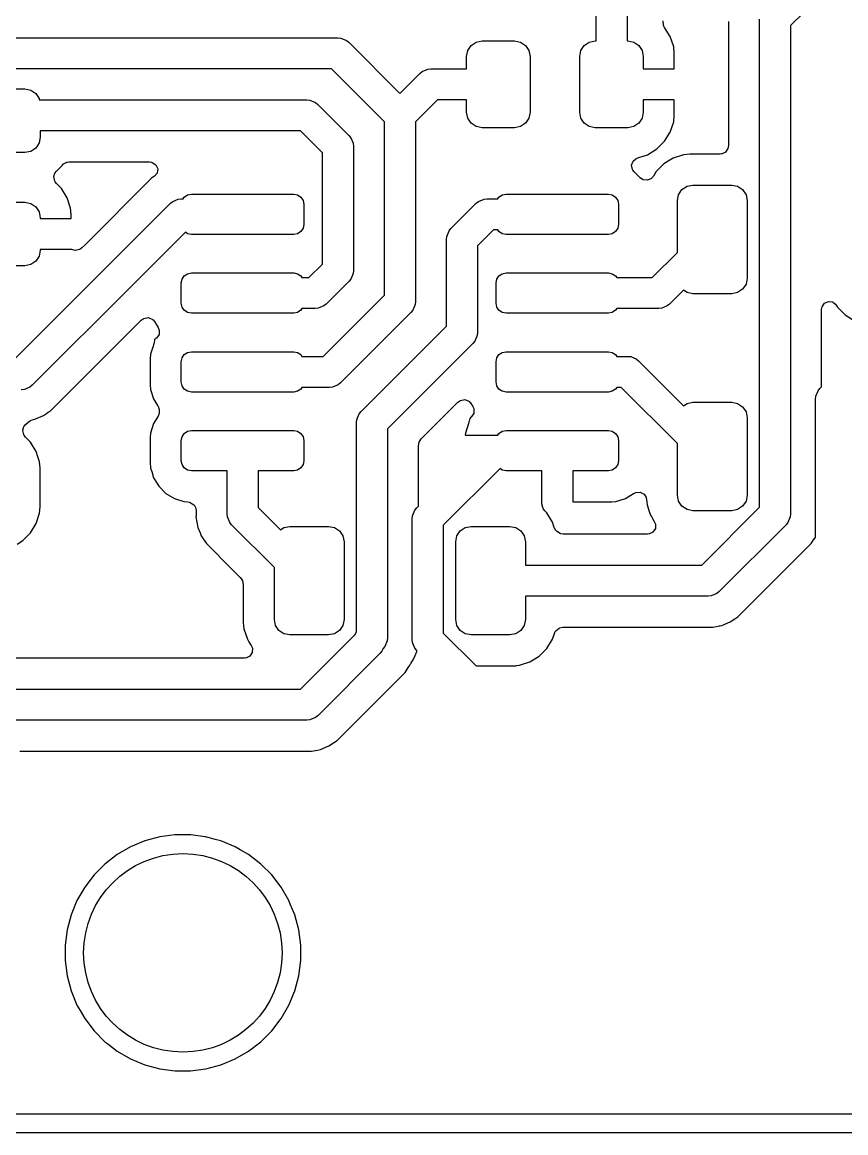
# Model space of a CAD drawing. Header units: millimetres. Extents: x 117.1 to 182.9, y -117.9 to -82.1.
# Drawn here: x 147.41 to 160.69, y -117.9 to -100 of the extents above; entities that cross this region are included whole.
import ezdxf

# ---------------------------------------------------------------- set-up
doc = ezdxf.new("R2010")
doc.units = ezdxf.units.MM
for name, color, linetype, lineweight, true_color in [('cut_in', 5, 'CONTINUOUS', 25, 0x0000ff), ('cut_out', 174, 'CONTINUOUS', 25, 0x000080), ('trace_in', 6, 'CONTINUOUS', 25, 0xff00ff), ('trace_out', 214, 'CONTINUOUS', 25, 0x800080)]:
    doc.layers.add(name, color=color, linetype=linetype, lineweight=lineweight, true_color=true_color)

msp = doc.modelspace()

# ---------------------------------------------------------------- linework, layer by layer
at = {"layer": 'cut_in'}
msp.add_circle((150, -115), 1.6, dxfattribs=at)
at = {"layer": 'cut_out', "linetype": 'CONTINUOUS'}
msp.add_line((164, -117.9), (136, -117.9), dxfattribs=at)
at = {"layer": 'trace_in', "linetype": 'CONTINUOUS'}
for p, q in [((149.628439, -113.132016), (149.387786, -113.196499)), ((149.871333, -113.100039), (149.628439, -113.132016)), ((149.873347, -113.099705), (149.871333, -113.100039)), ((149.875424, -113.0995), (149.873347, -113.099705)), ((149.875429, -113.0995), (149.875424, -113.0995)), ((149.875435, -113.0995), (149.875429, -113.0995)), ((150.124565, -113.0995), (149.875435, -113.0995)), ((150.12457, -113.0995), (150.124565, -113.0995)), ((150.124575, -113.0995), (150.12457, -113.0995)), ((150.126649, -113.099705), (150.124575, -113.0995)), ((150.128665, -113.100039), (150.126649, -113.099705)), ((150.359465, -113.130424), (150.128665, -113.100039)), ((150.359473, -113.130425), (150.359465, -113.130424)), ((150.371561, -113.132017), (150.359473, -113.130425)), ((150.371564, -113.132017), (150.371561, -113.132017)), ((150.371565, -113.132018), (150.371564, -113.132017)), ((150.383335, -113.135171), (150.371565, -113.132018)), ((149.157609, -113.291845), (148.941873, -113.416399)), ((149.15761, -113.291843), (149.157609, -113.291845)), ((149.157623, -113.291837), (149.15761, -113.291843)), ((149.15763, -113.291833), (149.157623, -113.291837)), ((149.157637, -113.29183), (149.15763, -113.291833)), ((149.15765, -113.291824), (149.157637, -113.29183)), ((149.387786, -113.196499), (149.15765, -113.291824)), ((150.383346, -113.135174), (150.383335, -113.135171)), ((150.406833, -113.141467), (150.383346, -113.135174)), ((150.406833, -113.141468), (150.406833, -113.141467)), ((150.521921, -113.172306), (150.406833, -113.141468)), ((150.612214, -113.1965), (150.521921, -113.172306)), ((150.842348, -113.291824), (150.612214, -113.1965)), ((150.842361, -113.29183), (150.842348, -113.291824)), ((150.842376, -113.291837), (150.842361, -113.29183)), ((150.921666, -113.337615), (150.842376, -113.291837)), ((148.941873, -113.416399), (148.744232, -113.568053)), ((151.058125, -113.416399), (150.921666, -113.337615)), ((151.255766, -113.568053), (151.058125, -113.416399)), ((148.744209, -113.568074), (148.568074, -113.744209)), ((148.744217, -113.568067), (148.744209, -113.568074)), ((148.744232, -113.568053), (148.744217, -113.568067)), ((151.255771, -113.568057), (151.255766, -113.568053)), ((151.255774, -113.56806), (151.255771, -113.568057)), ((151.255781, -113.568066), (151.255774, -113.56806)), ((151.431933, -113.744218), (151.255781, -113.568066)), ((148.568053, -113.744232), (148.416399, -113.941873)), ((148.568067, -113.744217), (148.568053, -113.744232)), ((148.568074, -113.744209), (148.568067, -113.744217)), ((151.431939, -113.744225), (151.431933, -113.744218)), ((151.431941, -113.744228), (151.431939, -113.744225)), ((151.431945, -113.744232), (151.431941, -113.744228)), ((151.583599, -113.941873), (151.431945, -113.744232)), ((148.416399, -113.941873), (148.291845, -114.157609)), ((151.708162, -114.157623), (151.583599, -113.941873)), ((148.291824, -114.15765), (148.196499, -114.387786)), ((148.29183, -114.157637), (148.291824, -114.15765)), ((148.291833, -114.15763), (148.29183, -114.157637)), ((148.291837, -114.157623), (148.291833, -114.15763)), ((148.291845, -114.157609), (148.291837, -114.157623)), ((151.708169, -114.157638), (151.708162, -114.157623)), ((151.731661, -114.214354), (151.708169, -114.157638)), ((151.803502, -114.387793), (151.731661, -114.214354)), ((148.196499, -114.387786), (148.132016, -114.628439)), ((151.867982, -114.628435), (151.803502, -114.387793)), ((148.132016, -114.628439), (148.099501, -114.875417)), ((151.9005, -114.875435), (151.867982, -114.628435)), ((148.099501, -114.875417), (148.0995, -114.875446)), ((148.0995, -114.875446), (148.0995, -115.124552)), ((151.9005, -115.124565), (151.9005, -114.875435)), ((148.0995, -115.124552), (148.099501, -115.124581)), ((148.099501, -115.124581), (148.132016, -115.371559)), ((151.867982, -115.371565), (151.9005, -115.124565)), ((148.132016, -115.371559), (148.196499, -115.612212)), ((151.803502, -115.612207), (151.867982, -115.371565)), ((148.196499, -115.612212), (148.291824, -115.842348)), ((151.708164, -115.842373), (151.803502, -115.612207)), ((148.291824, -115.842348), (148.29183, -115.842361)), ((148.29183, -115.842361), (148.291837, -115.842376)), ((148.291837, -115.842376), (148.342703, -115.930479)), ((148.342703, -115.930479), (148.416399, -116.058125)), ((151.583599, -116.058127), (151.708164, -115.842373)), ((148.416399, -116.058125), (148.568053, -116.255766)), ((151.431938, -116.255776), (151.583599, -116.058127)), ((148.568053, -116.255766), (148.568057, -116.255771)), ((148.568057, -116.255771), (148.56806, -116.255774)), ((148.56806, -116.255774), (148.568066, -116.255781)), ((148.568066, -116.255781), (148.744218, -116.431933)), ((151.255776, -116.431938), (151.431938, -116.255776)), ((148.744218, -116.431933), (148.744225, -116.431939)), ((148.744225, -116.431939), (148.744228, -116.431941)), ((148.744228, -116.431941), (148.744232, -116.431945)), ((148.744232, -116.431945), (148.790931, -116.467778)), ((148.790931, -116.467778), (148.941873, -116.583599)), ((151.058127, -116.583599), (151.255776, -116.431938)), ((148.941873, -116.583599), (149.157623, -116.708162)), ((149.157623, -116.708162), (149.157638, -116.708169)), ((149.157638, -116.708169), (149.256825, -116.749253)), ((150.612207, -116.803502), (150.842373, -116.708164)), ((150.842373, -116.708164), (151.058127, -116.583599)), ((149.256825, -116.749253), (149.387793, -116.803502)), ((149.387793, -116.803502), (149.628435, -116.867982)), ((149.628435, -116.867982), (149.875435, -116.9005)), ((150.124565, -116.9005), (150.371565, -116.867982)), ((150.371565, -116.867982), (150.612207, -116.803502)), ((149.875435, -116.9005), (149.875442, -116.9005)), ((149.875442, -116.9005), (150.124558, -116.9005)), ((150.124558, -116.9005), (150.124565, -116.9005))]:
    msp.add_line(p, q, dxfattribs=at)
at = {"layer": 'trace_out', "linetype": 'CONTINUOUS'}
for p, q in [((156.6625, -100.3), (156.6625, -99.7)), ((157.1625, -99.7), (157.1625, -100.3)), ((160.226777, -99.626777), (159.8, -100.053554)), ((157.751049, -100.045891), (157.744216, -99.976357)), ((157.758077, -100.063307), (157.751049, -100.045891)), ((157.767529, -100.082001), (157.758077, -100.063307)), ((158.796659, -99.985947), (158.7995, -100.012336)), ((158.7995, -100.012336), (158.7995, -101.98267)), ((159.3, -107.818324), (159.3, -99.95)), ((159.8, -100.053554), (159.8, -107.921878)), ((157.859356, -100.230875), (157.767529, -100.082001)), ((157.859358, -100.23088), (157.859356, -100.230875)), ((157.914505, -100.397302), (157.859358, -100.23088)), ((133.103554, -100.25), (152.5, -100.25)), ((152.5, -100.25), (152.548773, -100.254804)), ((152.548773, -100.254804), (152.638893, -100.292133)), ((152.638893, -100.292133), (152.638897, -100.292137)), ((152.638897, -100.292137), (152.676777, -100.323223)), ((152.676777, -100.323223), (153.499999, -101.146446)), ((154.59403, -100.454329), (154.648223, -100.373223)), ((154.648223, -100.373223), (154.729329, -100.31903)), ((154.729329, -100.31903), (154.825, -100.3)), ((154.825, -100.3), (155.35, -100.3)), ((155.35, -100.3), (155.445671, -100.31903)), ((155.445671, -100.31903), (155.526777, -100.373223)), ((155.526777, -100.373223), (155.58097, -100.454329)), ((156.41903, -100.454329), (156.473223, -100.373223)), ((156.473223, -100.373223), (156.554329, -100.31903)), ((156.554329, -100.31903), (156.65, -100.3)), ((156.65, -100.3), (156.6625, -100.3)), ((157.1625, -100.3), (157.175, -100.3)), ((157.175, -100.3), (157.270671, -100.31903)), ((157.270671, -100.31903), (157.351777, -100.373223)), ((157.351777, -100.373223), (157.40597, -100.454329)), ((157.924998, -100.500013), (157.914505, -100.397302)), ((154.575, -100.55), (154.59403, -100.454329)), ((154.575, -100.75), (154.575, -100.55)), ((155.58097, -100.454329), (155.6, -100.55)), ((155.6, -100.55), (155.6, -101.45)), ((156.4, -100.55), (156.41903, -100.454329)), ((156.4, -101.45), (156.4, -100.55)), ((157.40597, -100.454329), (157.425, -100.55)), ((157.425, -100.55), (157.425, -100.75)), ((157.924999, -100.500028), (157.924998, -100.500013)), ((157.924999, -100.75), (157.924999, -100.500028)), ((152.396446, -100.75), (133, -100.75)), ((153.25, -101.603553), (152.396446, -100.75)), ((153.861108, -100.792132), (153.951228, -100.754803)), ((153.951228, -100.754803), (153.951237, -100.754803)), ((153.951237, -100.754803), (154, -100.75)), ((154, -100.75), (154.575, -100.75)), ((157.425, -100.75), (157.924999, -100.75)), ((153.499999, -101.146446), (153.823223, -100.823223)), ((153.823223, -100.823223), (153.861108, -100.792132)), ((146.55, -101.075), (147.45, -101.075)), ((147.45, -101.075), (147.545671, -101.09403)), ((147.545671, -101.09403), (147.626777, -101.148223)), ((147.626777, -101.148223), (147.68097, -101.229329)), ((147.68097, -101.229329), (147.685082, -101.25)), ((147.685082, -101.25), (152, -101.25)), ((152, -101.25), (152.048773, -101.254804)), ((152.048773, -101.254804), (152.138893, -101.292133)), ((152.138893, -101.292133), (152.138897, -101.292137)), ((152.138897, -101.292137), (152.176777, -101.323223)), ((154.103554, -101.25), (153.75, -101.603554)), ((154.575, -101.25), (154.103554, -101.25)), ((154.575, -101.45), (154.575, -101.25)), ((157.925, -101.25), (157.425, -101.25)), ((157.425, -101.25), (157.425, -101.45)), ((157.925, -101.499973), (157.925, -101.25)), ((152.176777, -101.323223), (152.676777, -101.823223)), ((154.59403, -101.545671), (154.575, -101.45)), ((155.6, -101.45), (155.58097, -101.545671)), ((156.41903, -101.545671), (156.4, -101.45)), ((157.425, -101.45), (157.40597, -101.545671)), ((153.25, -104.396446), (153.25, -101.603553)), ((153.75, -101.603554), (153.75, -104.5)), ((154.648223, -101.626777), (154.59403, -101.545671)), ((154.729329, -101.68097), (154.648223, -101.626777)), ((155.526777, -101.626777), (155.445671, -101.68097)), ((155.58097, -101.545671), (155.526777, -101.626777)), ((156.473223, -101.626777), (156.41903, -101.545671)), ((156.554329, -101.68097), (156.473223, -101.626777)), ((157.351777, -101.626777), (157.270671, -101.68097)), ((157.40597, -101.545671), (157.351777, -101.626777)), ((157.859358, -101.769119), (157.914505, -101.602697)), ((157.914505, -101.602697), (157.914506, -101.60269)), ((157.914506, -101.60269), (157.924999, -101.499986)), ((157.924999, -101.499986), (157.925, -101.499973)), ((147.7, -101.85), (147.68097, -101.945671)), ((151.896446, -101.75), (147.7, -101.75)), ((147.7, -101.75), (147.7, -101.85)), ((152.25, -102.103554), (151.896446, -101.75)), ((152.676777, -101.823223), (152.707868, -101.861108)), ((154.825, -101.7), (154.729329, -101.68097)), ((155.35, -101.7), (154.825, -101.7)), ((155.445671, -101.68097), (155.35, -101.7)), ((156.65, -101.7), (156.554329, -101.68097)), ((157.175, -101.7), (156.65, -101.7)), ((157.270671, -101.68097), (157.175, -101.7)), ((157.767315, -101.918345), (157.859356, -101.769124)), ((157.859356, -101.769124), (157.859358, -101.769119)), ((147.626777, -102.026777), (147.545671, -102.08097)), ((147.68097, -101.945671), (147.626777, -102.026777)), ((152.707868, -101.861108), (152.745197, -101.951228)), ((152.745197, -101.951228), (152.745197, -101.951237)), ((152.745197, -101.951237), (152.75, -102)), ((152.75, -102), (152.75, -104)), ((157.643345, -102.042315), (157.767315, -101.918345)), ((158.79007, -102.032612), (158.752327, -102.091355)), ((158.794475, -102.017614), (158.79007, -102.032612)), ((158.7995, -101.98267), (158.794475, -102.017614)), ((147.45, -102.1), (146.55, -102.1)), ((147.545671, -102.08097), (147.45, -102.1)), ((152.25, -103.896446), (152.25, -102.103554)), ((157.260259, -102.238676), (157.301742, -102.203071)), ((157.301742, -102.203071), (157.317628, -102.194658)), ((157.317628, -102.194658), (157.336645, -102.186539)), ((157.336645, -102.186539), (157.494119, -102.134358)), ((157.494119, -102.134358), (157.494124, -102.134356)), ((157.494124, -102.134356), (157.643345, -102.042315)), ((157.905663, -102.190187), (157.854639, -102.221659)), ((157.905665, -102.190186), (157.905663, -102.190187)), ((157.905667, -102.190185), (157.905665, -102.190186)), ((158.072032, -102.135056), (157.905667, -102.190185)), ((158.072193, -102.135001), (158.072032, -102.135056)), ((158.072197, -102.135), (158.072193, -102.135001)), ((158.174953, -102.124503), (158.072197, -102.135)), ((158.174972, -102.124501), (158.174953, -102.124503)), ((158.17498, -102.124501), (158.174972, -102.124501)), ((158.174998, -102.1245), (158.17498, -102.124501)), ((158.662168, -102.1245), (158.174998, -102.1245)), ((158.688539, -102.121663), (158.662168, -102.1245)), ((158.696097, -102.120018), (158.688539, -102.121663)), ((158.750958, -102.092542), (158.696097, -102.120018)), ((158.752327, -102.091355), (158.750958, -102.092542)), ((147.956106, -102.40526), (148.042712, -102.318656)), ((148.042712, -102.318656), (148.042752, -102.31859)), ((148.042752, -102.31859), (148.042819, -102.318519)), ((148.042819, -102.318519), (148.047192, -102.31299)), ((148.047192, -102.31299), (148.047698, -102.31339)), ((148.047698, -102.31339), (148.052213, -102.308644)), ((148.052213, -102.308644), (148.053042, -102.306485)), ((148.053042, -102.306485), (148.0715, -102.288369)), ((148.0715, -102.288369), (148.078018, -102.281518)), ((148.078018, -102.281518), (148.081526, -102.279104)), ((148.081526, -102.279104), (148.083211, -102.278109)), ((148.083211, -102.278109), (148.083982, -102.277415)), ((148.083982, -102.277415), (148.088296, -102.274448)), ((148.088296, -102.274448), (148.094424, -102.272437)), ((148.094424, -102.272437), (148.131107, -102.255691)), ((148.131107, -102.255691), (148.135294, -102.254739)), ((148.135294, -102.254739), (148.135296, -102.25474)), ((148.135296, -102.25474), (148.140402, -102.253579)), ((148.140402, -102.253579), (148.167866, -102.2505)), ((148.167866, -102.2505), (149.461417, -102.2505)), ((149.461417, -102.2505), (149.496344, -102.255521)), ((149.496344, -102.255521), (149.507197, -102.258707)), ((149.507197, -102.258707), (149.565978, -102.296477)), ((149.565978, -102.296477), (149.595007, -102.360031)), ((149.595007, -102.360031), (149.585068, -102.42919)), ((157.236063, -102.304223), (157.260259, -102.238676)), ((157.251145, -102.372445), (157.236063, -102.304223)), ((157.25621, -102.381647), (157.251145, -102.372445)), ((157.277159, -102.409535), (157.25621, -102.381647)), ((157.756343, -102.282288), (157.63229, -102.40634)), ((157.854639, -102.221659), (157.756343, -102.282288)), ((147.917807, -102.490391), (147.918016, -102.487466)), ((147.932658, -102.558664), (147.917807, -102.490391)), ((147.918016, -102.487466), (147.936253, -102.431073)), ((147.94015, -102.572385), (147.932658, -102.558664)), ((147.936253, -102.431073), (147.938348, -102.427688)), ((147.938348, -102.427688), (147.956106, -102.40526)), ((149.496577, -102.512054), (148.417046, -103.591587)), ((149.496615, -102.51202), (149.496577, -102.512054)), ((149.540183, -102.482915), (149.496615, -102.51202)), ((149.584088, -102.431335), (149.540183, -102.482915)), ((149.585057, -102.429214), (149.584088, -102.431335)), ((149.585068, -102.42919), (149.585057, -102.429214)), ((157.375014, -102.50739), (157.277159, -102.409535)), ((157.413281, -102.533437), (157.375014, -102.50739)), ((157.422009, -102.537229), (157.413281, -102.533437)), ((157.491339, -102.545889), (157.422009, -102.537229)), ((157.554346, -102.515691), (157.491339, -102.545889)), ((157.564662, -102.506412), (157.554346, -102.515691)), ((157.587274, -102.479319), (157.564662, -102.506412)), ((157.632276, -102.40636), (157.587274, -102.479319)), ((157.63229, -102.40634), (157.632276, -102.40636)), ((147.961302, -102.600641), (147.94015, -102.572385)), ((148.042315, -102.681654), (147.961302, -102.600641)), ((148.134356, -102.830875), (148.042315, -102.681654)), ((157.99403, -102.779329), (158.048223, -102.698223)), ((158.048223, -102.698223), (158.129329, -102.64403)), ((158.129329, -102.64403), (158.225, -102.625)), ((158.225, -102.625), (158.85, -102.625)), ((158.85, -102.625), (158.945671, -102.64403)), ((158.945671, -102.64403), (159.026777, -102.698223)), ((159.026777, -102.698223), (159.08097, -102.779329)), ((146.55, -102.9), (147.45, -102.9)), ((147.45, -102.9), (147.545671, -102.91903)), ((147.545671, -102.91903), (147.626777, -102.973223)), ((148.134358, -102.83088), (148.134356, -102.830875)), ((148.189505, -102.997302), (148.134358, -102.83088)), ((148.823223, -103.893224), (149.798225, -102.918223)), ((149.798225, -102.918223), (149.836109, -102.887132)), ((149.836109, -102.887132), (149.926229, -102.849803)), ((149.926229, -102.849803), (149.926238, -102.849803)), ((149.926238, -102.849803), (149.975001, -102.845)), ((149.975001, -102.845), (150.004284, -102.845)), ((150.004284, -102.845), (150.022595, -102.817595)), ((150.022595, -102.817595), (150.075314, -102.78237)), ((150.075314, -102.78237), (150.1375, -102.77)), ((150.1375, -102.77), (151.7875, -102.77)), ((151.7875, -102.77), (151.849686, -102.78237)), ((151.849686, -102.78237), (151.902405, -102.817595)), ((151.902405, -102.817595), (151.93763, -102.870314)), ((151.93763, -102.870314), (151.95, -102.9325)), ((154.323223, -103.323223), (154.728223, -102.918224)), ((154.728223, -102.918224), (154.766102, -102.887137)), ((154.766102, -102.887137), (154.766107, -102.887133)), ((154.766107, -102.887133), (154.856227, -102.849804)), ((154.856227, -102.849804), (154.905, -102.845)), ((154.905, -102.845), (155.079284, -102.845)), ((155.079284, -102.845), (155.097595, -102.817595)), ((155.097595, -102.817595), (155.150314, -102.78237)), ((155.150314, -102.78237), (155.2125, -102.77)), ((155.2125, -102.77), (156.8625, -102.77)), ((156.8625, -102.77), (156.924686, -102.78237)), ((156.924686, -102.78237), (156.977405, -102.817595)), ((156.977405, -102.817595), (157.01263, -102.870314)), ((157.01263, -102.870314), (157.025, -102.9325)), ((157.975, -102.875), (157.99403, -102.779329)), ((157.975, -103.708946), (157.975, -102.875)), ((159.08097, -102.779329), (159.1, -102.875)), ((159.1, -102.875), (159.1, -104.125)), ((147.626777, -102.973223), (147.68097, -103.054329)), ((147.68097, -103.054329), (147.7, -103.15)), ((148.199998, -103.100013), (148.189505, -102.997302)), ((148.199999, -103.100028), (148.199998, -103.100013)), ((148.199999, -103.1625), (148.199999, -103.100028)), ((151.95, -102.9325), (151.95, -103.2575)), ((157.025, -102.9325), (157.025, -103.2575)), ((147.7, -103.15), (147.7, -103.1625)), ((147.7, -103.1625), (148.199999, -103.1625)), ((151.95, -103.2575), (151.93763, -103.319686)), ((157.025, -103.2575), (157.01263, -103.319686)), ((150.039712, -103.383842), (149.176777, -104.246778)), ((150.075314, -103.40763), (150.039712, -103.383842)), ((150.1375, -103.42), (150.075314, -103.40763)), ((151.7875, -103.42), (150.1375, -103.42)), ((151.849686, -103.40763), (151.7875, -103.42)), ((151.902405, -103.372405), (151.849686, -103.40763)), ((151.93763, -103.319686), (151.902405, -103.372405)), ((154.25, -103.5), (154.254804, -103.451227)), ((154.254804, -103.451227), (154.292133, -103.361107)), ((154.292133, -103.361107), (154.292137, -103.361102)), ((154.292137, -103.361102), (154.323223, -103.323223)), ((155.008553, -103.345), (154.75, -103.603553)), ((155.079284, -103.345), (155.008553, -103.345)), ((155.097595, -103.372405), (155.079284, -103.345)), ((155.150314, -103.40763), (155.097595, -103.372405)), ((155.2125, -103.42), (155.150314, -103.40763)), ((156.8625, -103.42), (155.2125, -103.42)), ((156.924686, -103.40763), (156.8625, -103.42)), ((156.977405, -103.372405), (156.924686, -103.40763)), ((157.01263, -103.319686), (156.977405, -103.372405)), ((148.373354, -103.635278), (148.345096, -103.656431)), ((148.417045, -103.591588), (148.373354, -103.635278)), ((148.417046, -103.591587), (148.417045, -103.591588)), ((154.25, -104.896446), (154.25, -103.5)), ((154.75, -103.603553), (154.75, -105)), ((147.68097, -103.770671), (147.626777, -103.851777)), ((147.7, -103.675), (147.68097, -103.770671)), ((148.208126, -103.6625), (147.7, -103.6625)), ((147.7, -103.6625), (147.7, -103.675)), ((148.208127, -103.6625), (148.208126, -103.6625)), ((148.225233, -103.667523), (148.208127, -103.6625)), ((148.225469, -103.666715), (148.225233, -103.667523)), ((148.26131, -103.678643), (148.225469, -103.666715)), ((148.262443, -103.678724), (148.26131, -103.678643)), ((148.263117, -103.678773), (148.262443, -103.678724)), ((148.331374, -103.663923), (148.263117, -103.678773)), ((148.345096, -103.656431), (148.331374, -103.663923)), ((157.568946, -104.115), (157.975, -103.708946)), ((147.45, -103.925), (147.25, -103.925)), ((147.291447, -105.425), (148.823218, -103.893229)), ((147.545671, -103.90597), (147.45, -103.925)), ((147.626777, -103.851777), (147.545671, -103.90597)), ((148.823218, -103.893229), (148.823223, -103.893224)), ((152.031446, -104.115), (152.25, -103.896446)), ((152.75, -104), (152.745196, -104.048772)), ((149.975, -104.2025), (149.98737, -104.140314)), ((149.98737, -104.140314), (150.022595, -104.087595)), ((150.022595, -104.087595), (150.075314, -104.05237)), ((150.075314, -104.05237), (150.1375, -104.04)), ((150.1375, -104.04), (151.7875, -104.04)), ((151.7875, -104.04), (151.849686, -104.05237)), ((151.849686, -104.05237), (151.902405, -104.087595)), ((151.902405, -104.087595), (151.920716, -104.115)), ((151.920716, -104.115), (152.031446, -104.115)), ((152.676777, -104.176777), (152.311777, -104.541777)), ((152.707868, -104.138892), (152.676777, -104.176777)), ((152.745196, -104.048772), (152.707868, -104.138892)), ((155.05, -104.2025), (155.06237, -104.140314)), ((155.06237, -104.140314), (155.097595, -104.087595)), ((155.097595, -104.087595), (155.150314, -104.05237)), ((155.150314, -104.05237), (155.2125, -104.04)), ((155.2125, -104.04), (156.8625, -104.04)), ((156.8625, -104.04), (156.924686, -104.05237)), ((156.924686, -104.05237), (156.977405, -104.087595)), ((156.977405, -104.087595), (156.995716, -104.115)), ((156.995716, -104.115), (157.568946, -104.115)), ((159.1, -104.125), (159.08097, -104.220671)), ((149.176771, -104.246782), (147.571778, -105.851777)), ((149.176777, -104.246778), (149.176771, -104.246782)), ((149.975, -104.5275), (149.975, -104.2025)), ((155.05, -104.5275), (155.05, -104.2025)), ((158.072833, -104.31822), (157.849277, -104.541777)), ((158.129329, -104.35597), (158.072833, -104.31822)), ((158.225, -104.375), (158.129329, -104.35597)), ((158.945671, -104.35597), (158.85, -104.375)), ((159.026777, -104.301777), (158.945671, -104.35597)), ((159.08097, -104.220671), (159.026777, -104.301777)), ((149.98737, -104.589686), (149.975, -104.5275)), ((152.261446, -105.385), (153.25, -104.396446)), ((153.75, -104.5), (153.745196, -104.548773)), ((155.06237, -104.589686), (155.05, -104.5275)), ((158.85, -104.375), (158.225, -104.375)), ((160.308707, -104.586623), (160.346477, -104.527842)), ((160.346477, -104.527842), (160.410031, -104.498813)), ((160.410031, -104.498813), (160.479186, -104.508751)), ((160.479186, -104.508751), (160.480614, -104.509403)), ((160.480614, -104.509403), (160.523557, -104.541857)), ((150.022595, -104.642405), (149.98737, -104.589686)), ((150.075314, -104.67763), (150.022595, -104.642405)), ((150.1375, -104.69), (150.075314, -104.67763)), ((151.7875, -104.69), (150.1375, -104.69)), ((151.849686, -104.67763), (151.7875, -104.69)), ((151.902405, -104.642405), (151.849686, -104.67763)), ((151.920716, -104.615), (151.902405, -104.642405)), ((152.135, -104.615), (151.920716, -104.615)), ((152.183773, -104.610196), (152.135, -104.615)), ((152.273893, -104.572867), (152.183773, -104.610196)), ((152.273897, -104.572862), (152.273893, -104.572867)), ((152.311777, -104.541777), (152.273897, -104.572862)), ((153.676776, -104.676777), (152.541777, -105.811777)), ((153.707862, -104.638897), (153.676776, -104.676777)), ((153.707867, -104.638893), (153.707862, -104.638897)), ((153.745196, -104.548773), (153.707867, -104.638893)), ((155.097595, -104.642405), (155.06237, -104.589686)), ((155.150314, -104.67763), (155.097595, -104.642405)), ((155.2125, -104.69), (155.150314, -104.67763)), ((156.8625, -104.69), (155.2125, -104.69)), ((156.924686, -104.67763), (156.8625, -104.69)), ((156.977405, -104.642405), (156.924686, -104.67763)), ((156.995716, -104.615), (156.977405, -104.642405)), ((157.6725, -104.615), (156.995716, -104.615)), ((157.721273, -104.610196), (157.6725, -104.615)), ((157.811393, -104.572867), (157.721273, -104.610196)), ((157.811397, -104.572862), (157.811393, -104.572867)), ((157.849277, -104.541777), (157.811397, -104.572862)), ((160.3005, -104.632403), (160.305521, -104.597476)), ((160.3005, -105.874068), (160.3005, -104.632403)), ((160.305521, -104.597476), (160.308707, -104.586623)), ((160.523557, -104.541857), (160.52391, -104.542272)), ((160.52391, -104.542272), (160.534996, -104.557516)), ((160.534996, -104.557516), (160.557285, -104.593652)), ((160.557285, -104.593652), (160.557288, -104.593656)), ((160.557288, -104.593656), (160.681344, -104.717712)), ((160.681344, -104.717712), (160.830666, -104.809814)), ((147.873417, -106.257952), (149.329085, -104.80228)), ((149.329085, -104.80228), (149.357334, -104.781134)), ((149.357334, -104.781134), (149.359486, -104.779958)), ((149.359486, -104.779958), (149.369514, -104.774482)), ((149.369514, -104.774482), (149.437786, -104.75963)), ((149.437786, -104.75963), (149.456698, -104.766683)), ((149.456698, -104.766683), (149.457307, -104.766613)), ((149.457307, -104.766613), (149.459843, -104.767856)), ((149.459843, -104.767856), (149.503251, -104.784046)), ((149.503251, -104.784046), (149.503253, -104.784048)), ((149.503253, -104.784048), (149.510608, -104.789554)), ((149.510608, -104.789554), (149.515809, -104.795296)), ((149.515809, -104.795296), (149.520042, -104.797372)), ((149.520042, -104.797372), (149.542414, -104.82467)), ((149.542414, -104.82467), (149.600401, -104.920592)), ((152.873223, -106.273223), (154.25, -104.896446)), ((149.615143, -105.033863), (149.575768, -105.091581)), ((149.600401, -104.920592), (149.614176, -104.953088)), ((149.614176, -104.953088), (149.617062, -104.964019)), ((149.617062, -104.964019), (149.615143, -105.033863)), ((154.745197, -105.048772), (154.707868, -105.138892)), ((154.75, -105), (154.745197, -105.048762)), ((154.745197, -105.048762), (154.745197, -105.048772)), ((149.522077, -105.218912), (149.480569, -105.352115)), ((149.52829, -105.198972), (149.522077, -105.218912)), ((149.52858, -105.198026), (149.52829, -105.198972)), ((149.533788, -105.180827), (149.52858, -105.198026)), ((149.535862, -105.173299), (149.53275, -105.180512)), ((149.53275, -105.180512), (149.533788, -105.180827)), ((149.539635, -105.15734), (149.535862, -105.173299)), ((149.542856, -105.133939), (149.539635, -105.15734)), ((149.543634, -105.115123), (149.542856, -105.133939)), ((149.558832, -105.098759), (149.543634, -105.115123)), ((149.575768, -105.091581), (149.558832, -105.098759)), ((154.676777, -105.176776), (153.3, -106.553553)), ((154.707868, -105.138892), (154.676777, -105.176776)), ((149.480567, -105.352122), (149.4745, -105.418902)), ((149.4745, -105.418902), (149.4745, -105.851105)), ((149.480569, -105.352115), (149.480567, -105.352122)), ((149.975, -105.4725), (149.98737, -105.410314)), ((149.98737, -105.410314), (150.022595, -105.357595)), ((150.022595, -105.357595), (150.075314, -105.32237)), ((150.075314, -105.32237), (150.1375, -105.31)), ((150.1375, -105.31), (151.7875, -105.31)), ((151.7875, -105.31), (151.849686, -105.32237)), ((151.849686, -105.32237), (151.902405, -105.357595)), ((151.902405, -105.357595), (151.920716, -105.385)), ((151.920716, -105.385), (152.261446, -105.385)), ((155.05, -105.4725), (155.06237, -105.410314)), ((155.06237, -105.410314), (155.097595, -105.357595)), ((155.097595, -105.357595), (155.150314, -105.32237)), ((155.150314, -105.32237), (155.2125, -105.31)), ((155.2125, -105.31), (156.8625, -105.31)), ((156.8625, -105.31), (156.924686, -105.32237)), ((156.924686, -105.32237), (156.977405, -105.357595)), ((156.977405, -105.357595), (156.995716, -105.385)), ((156.995716, -105.385), (157.1725, -105.385)), ((157.1725, -105.385), (157.221273, -105.389804)), ((157.221273, -105.389804), (157.311393, -105.427133)), ((157.311393, -105.427133), (157.311397, -105.427137)), ((157.311397, -105.427137), (157.349277, -105.458223)), ((149.975, -105.7975), (149.975, -105.4725)), ((155.05, -105.7975), (155.05, -105.4725)), ((157.349277, -105.458223), (158.072832, -106.181779)), ((147.443774, -105.920196), (147.395001, -105.925)), ((147.533894, -105.882867), (147.443774, -105.920196)), ((147.533898, -105.882862), (147.533894, -105.882867)), ((147.571778, -105.851777), (147.533898, -105.882862)), ((149.4745, -105.851105), (149.480567, -105.91788)), ((149.480567, -105.91788), (149.480568, -105.917882)), ((149.480568, -105.917882), (149.480571, -105.917893)), ((149.480571, -105.917893), (149.528467, -106.071599)), ((149.98737, -105.859686), (149.975, -105.7975)), ((150.022595, -105.912405), (149.98737, -105.859686)), ((150.075314, -105.94763), (150.022595, -105.912405)), ((150.1375, -105.96), (150.075314, -105.94763)), ((151.7875, -105.96), (150.1375, -105.96)), ((151.849686, -105.94763), (151.7875, -105.96)), ((151.902405, -105.912405), (151.849686, -105.94763)), ((151.920716, -105.885), (151.902405, -105.912405)), ((152.365, -105.885), (151.920716, -105.885)), ((152.413773, -105.880196), (152.365, -105.885)), ((152.503893, -105.842867), (152.413773, -105.880196)), ((152.503897, -105.842862), (152.503893, -105.842867)), ((152.541777, -105.811777), (152.503897, -105.842862)), ((155.06237, -105.859686), (155.05, -105.7975)), ((155.097595, -105.912405), (155.06237, -105.859686)), ((155.150314, -105.94763), (155.097595, -105.912405)), ((155.2125, -105.96), (155.150314, -105.94763)), ((156.8625, -105.96), (155.2125, -105.96)), ((156.924686, -105.94763), (156.8625, -105.96)), ((156.977405, -105.912405), (156.924686, -105.94763)), ((156.995716, -105.885), (156.977405, -105.912405)), ((157.068946, -105.885), (156.995716, -105.885)), ((157.975, -106.791053), (157.068946, -105.885)), ((160.204804, -106.029349), (160.242133, -105.939229)), ((160.242133, -105.939229), (160.242137, -105.939224)), ((160.242137, -105.939224), (160.273223, -105.901345)), ((160.273223, -105.901345), (160.3005, -105.874068)), ((149.528467, -106.071599), (149.592964, -106.17829)), ((153.844228, -106.717137), (154.436109, -106.125255)), ((154.436109, -106.125255), (154.464358, -106.104109)), ((154.464358, -106.104109), (154.46651, -106.102933)), ((154.46651, -106.102933), (154.476538, -106.097457)), ((154.476538, -106.097457), (154.54481, -106.082605)), ((154.54481, -106.082605), (154.610275, -106.107021)), ((154.610275, -106.107021), (154.610277, -106.107023)), ((154.610277, -106.107023), (154.617632, -106.112529)), ((154.617632, -106.112529), (154.634636, -106.135244)), ((154.634636, -106.135244), (154.636595, -106.133834)), ((154.636595, -106.133834), (154.661703, -106.168705)), ((158.072832, -106.181779), (158.129329, -106.14403)), ((158.129329, -106.14403), (158.225, -106.125)), ((158.225, -106.125), (158.85, -106.125)), ((158.85, -106.125), (158.945671, -106.14403)), ((158.945671, -106.14403), (159.026777, -106.198223)), ((160.2, -106.078122), (160.204804, -106.029349)), ((160.2, -108.299948), (160.2, -106.078122)), ((147.750496, -106.340084), (147.79973, -106.307186)), ((147.79973, -106.307186), (147.803257, -106.30483)), ((147.803257, -106.30483), (147.830363, -106.286718)), ((147.830363, -106.286718), (147.84957, -106.273886)), ((147.84957, -106.273886), (147.857518, -106.268574)), ((147.857518, -106.268574), (147.873417, -106.257952)), ((149.592964, -106.17829), (149.600401, -106.190591)), ((149.600401, -106.190591), (149.614176, -106.223088)), ((149.614158, -106.31871), (149.601299, -106.34792)), ((149.617721, -106.306577), (149.614158, -106.31871)), ((149.614176, -106.223088), (149.618637, -106.239985)), ((149.618637, -106.239985), (149.617721, -106.306577)), ((152.804804, -106.401227), (152.842133, -106.311107)), ((152.842133, -106.311107), (152.842137, -106.311102)), ((152.842137, -106.311102), (152.873223, -106.273223)), ((154.690435, -106.304326), (154.65465, -106.356789)), ((154.661703, -106.168705), (154.665076, -106.17829)), ((154.665076, -106.17829), (154.667192, -106.177012)), ((154.667192, -106.177012), (154.675695, -106.191078)), ((154.675695, -106.191078), (154.689467, -106.223566)), ((154.689467, -106.223566), (154.69235, -106.234483)), ((154.69235, -106.234483), (154.690435, -106.304326)), ((159.026777, -106.198223), (159.08097, -106.279329)), ((159.08097, -106.279329), (159.1, -106.375)), ((147.441842, -106.51103), (147.458471, -106.490396)), ((147.458471, -106.490396), (147.497685, -106.451182)), ((147.497685, -106.451182), (147.525939, -106.430031)), ((147.525939, -106.430031), (147.54971, -106.417051)), ((147.54971, -106.417051), (147.555029, -106.414146)), ((147.555029, -106.414146), (147.590261, -106.401362)), ((147.590261, -106.401362), (147.613914, -106.396658)), ((147.613914, -106.396658), (147.750496, -106.340084)), ((149.528467, -106.468399), (149.48057, -106.622109)), ((149.528469, -106.468395), (149.528467, -106.468399)), ((149.601299, -106.34792), (149.528469, -106.468395)), ((152.8, -106.45), (152.804804, -106.401227)), ((152.8, -108.078122), (152.8, -106.45)), ((154.603927, -106.468603), (154.556062, -106.622213)), ((154.603932, -106.468591), (154.603927, -106.468603)), ((154.604165, -106.468074), (154.603932, -106.468591)), ((154.609136, -106.45514), (154.604165, -106.468074)), ((154.613357, -106.442008), (154.609136, -106.45514)), ((154.616858, -106.428578), (154.613357, -106.442008)), ((154.625682, -106.384824), (154.616858, -106.428578)), ((154.649941, -106.362522), (154.625682, -106.384824)), ((154.651064, -106.362047), (154.649941, -106.362522)), ((154.65208, -106.360556), (154.651064, -106.362047)), ((154.65535, -106.357551), (154.65208, -106.360556)), ((154.65465, -106.356789), (154.65535, -106.357551)), ((159.1, -106.375), (159.1, -107.625)), ((147.418159, -106.577563), (147.418289, -106.575748)), ((147.433012, -106.645811), (147.418159, -106.577563)), ((147.418289, -106.575748), (147.437657, -106.517542)), ((147.440504, -106.659532), (147.433012, -106.645811)), ((147.437657, -106.517542), (147.441842, -106.51103)), ((147.461656, -106.687788), (147.440504, -106.659532)), ((147.542712, -106.768844), (147.461656, -106.687788)), ((149.480567, -106.622119), (149.4745, -106.688902)), ((149.4745, -106.688902), (149.4745, -107.121105)), ((149.48057, -106.622109), (149.480567, -106.622119)), ((149.975, -106.7425), (149.98737, -106.680314)), ((149.98737, -106.680314), (150.022595, -106.627595)), ((150.022595, -106.627595), (150.075314, -106.59237)), ((150.075314, -106.59237), (150.1375, -106.58)), ((150.1375, -106.58), (151.7875, -106.58)), ((151.7875, -106.58), (151.849686, -106.59237)), ((151.849686, -106.59237), (151.902405, -106.627595)), ((151.902405, -106.627595), (151.93763, -106.680314)), ((151.93763, -106.680314), (151.95, -106.7425)), ((153.3, -106.553553), (153.3, -108.078122)), ((154.556062, -106.622213), (154.553085, -106.654989)), ((154.553085, -106.654989), (154.553085, -106.654999)), ((154.553085, -106.654999), (154.553085, -106.655)), ((154.553085, -106.655), (155.050001, -106.655)), ((155.050001, -106.655), (155.079284, -106.655)), ((155.079284, -106.655), (155.097595, -106.627595)), ((155.097595, -106.627595), (155.150314, -106.59237)), ((155.150314, -106.59237), (155.2125, -106.58)), ((155.2125, -106.58), (156.8625, -106.58)), ((156.8625, -106.58), (156.924686, -106.59237)), ((156.924686, -106.59237), (156.977405, -106.627595)), ((156.977405, -106.627595), (157.01263, -106.680314)), ((157.01263, -106.680314), (157.025, -106.7425)), ((147.634814, -106.918166), (147.542712, -106.768844)), ((149.975, -107.0675), (149.975, -106.7425)), ((151.95, -106.7425), (151.95, -107.0675)), ((153.8005, -106.830057), (153.805522, -106.795124)), ((153.8005, -107.800947), (153.8005, -106.830057)), ((153.805522, -106.795124), (153.807511, -106.78835)), ((153.807511, -106.78835), (153.812934, -106.769879)), ((153.812934, -106.769879), (153.844228, -106.717137)), ((157.025, -106.7425), (157.025, -107.0675)), ((157.975, -107.625), (157.975, -106.791053)), ((147.66265, -107.00217), (147.634814, -106.918166)), ((147.685189, -107.070189), (147.66265, -107.00217)), ((147.687686, -107.077723), (147.685189, -107.070189)), ((147.689998, -107.0847), (147.687686, -107.077723)), ((147.689999, -107.084703), (147.689998, -107.0847)), ((147.699807, -107.180721), (147.689999, -107.084703)), ((147.700498, -107.187483), (147.699807, -107.180721)), ((147.700498, -107.187487), (147.700498, -107.187483)), ((147.700499, -107.187492), (147.700498, -107.187487)), ((147.7005, -107.812509), (147.700499, -107.187492)), ((149.4745, -107.121105), (149.477386, -107.15286)), ((149.477386, -107.15286), (149.480568, -107.187882)), ((149.480568, -107.187882), (149.480571, -107.187893)), ((149.480571, -107.187893), (149.497846, -107.243332)), ((149.98737, -107.129686), (149.975, -107.0675)), ((150.022595, -107.182405), (149.98737, -107.129686)), ((150.075314, -107.21763), (150.022595, -107.182405)), ((150.1375, -107.23), (150.075314, -107.21763)), ((151.849686, -107.21763), (151.7875, -107.23)), ((151.902405, -107.182405), (151.849686, -107.21763)), ((151.93763, -107.129686), (151.902405, -107.182405)), ((151.95, -107.0675), (151.93763, -107.129686)), ((155.114712, -107.193842), (154.2, -108.108554)), ((155.150314, -107.21763), (155.114712, -107.193842)), ((155.2125, -107.23), (155.150314, -107.21763)), ((156.924686, -107.21763), (156.8625, -107.23)), ((156.977405, -107.182405), (156.924686, -107.21763)), ((157.01263, -107.129686), (156.977405, -107.182405)), ((157.025, -107.0675), (157.01263, -107.129686)), ((149.497846, -107.243332), (149.528465, -107.341595)), ((149.528465, -107.341595), (149.528466, -107.341596)), ((149.528466, -107.341596), (149.528467, -107.341598)), ((149.528467, -107.341598), (149.528468, -107.3416)), ((149.528468, -107.3416), (149.528469, -107.341602)), ((149.528469, -107.341602), (149.595426, -107.452361)), ((150.7125, -107.23), (150.1375, -107.23)), ((150.7125, -107.925), (150.7125, -107.23)), ((151.7875, -107.23), (151.2125, -107.23)), ((151.2125, -107.23), (151.2125, -107.821446)), ((155.7875, -107.23), (155.2125, -107.23)), ((155.7875, -107.764288), (155.7875, -107.23)), ((156.8625, -107.23), (156.2875, -107.23)), ((156.2875, -107.23), (156.2875, -107.73)), ((149.595426, -107.452361), (149.611766, -107.479391)), ((149.611766, -107.479391), (149.725608, -107.593233)), ((157.2851, -107.588134), (157.304348, -107.580468)), ((157.304348, -107.580468), (157.37391, -107.573952)), ((157.37391, -107.573952), (157.435956, -107.606079)), ((149.725608, -107.593233), (149.72561, -107.593234)), ((149.72561, -107.593234), (149.725612, -107.593236)), ((149.725612, -107.593236), (149.863398, -107.676531)), ((149.863398, -107.676531), (150.017113, -107.72443)), ((150.017113, -107.72443), (150.077747, -107.72994)), ((150.077747, -107.72994), (150.101437, -107.734448)), ((150.101437, -107.734448), (150.120082, -107.739919)), ((150.120082, -107.739919), (150.178867, -107.777682)), ((156.2875, -107.73), (156.91604, -107.73)), ((156.91604, -107.73), (156.916043, -107.73)), ((156.916043, -107.73), (156.982792, -107.723934)), ((156.982792, -107.723934), (157.136396, -107.67607)), ((157.136396, -107.67607), (157.266841, -107.597212)), ((157.266841, -107.597212), (157.2851, -107.588134)), ((157.435956, -107.606079), (157.436038, -107.606158)), ((157.436038, -107.606158), (157.43628, -107.60639)), ((157.43628, -107.60639), (157.468487, -107.657854)), ((157.468487, -107.657854), (157.470714, -107.664762)), ((157.470714, -107.664762), (157.476053, -107.690207)), ((157.476053, -107.690207), (157.481131, -107.739919)), ((157.481131, -107.739919), (157.484359, -107.771512)), ((157.99403, -107.720671), (157.975, -107.625)), ((158.048223, -107.801777), (157.99403, -107.720671)), ((159.08097, -107.720671), (159.026777, -107.801777)), ((159.1, -107.625), (159.08097, -107.720671)), ((147.634814, -108.081834), (147.689999, -107.915297)), ((147.689999, -107.915297), (147.7005, -107.812509)), ((150.178867, -107.777682), (150.178899, -107.777719)), ((150.178899, -107.777719), (150.180083, -107.779086)), ((150.180083, -107.779086), (150.207514, -107.833887)), ((150.207514, -107.833887), (150.209161, -107.841451)), ((150.209161, -107.841451), (150.212, -107.867833)), ((150.212, -107.867833), (150.212, -107.954551)), ((150.717304, -107.973773), (150.7125, -107.925)), ((151.2125, -107.821446), (151.572832, -108.181779)), ((153.704804, -107.956228), (153.742133, -107.866108)), ((153.742133, -107.866108), (153.742137, -107.866103)), ((153.742137, -107.866103), (153.773223, -107.828224)), ((153.773223, -107.828224), (153.8005, -107.800947)), ((155.802667, -107.823713), (155.7875, -107.764288)), ((155.815274, -107.846802), (155.802667, -107.823713)), ((155.836426, -107.875058), (155.815274, -107.846802)), ((155.867712, -107.906344), (155.836426, -107.875058)), ((155.959814, -108.055666), (155.867712, -107.906344)), ((157.484359, -107.771512), (157.48453, -107.774882)), ((157.48453, -107.774882), (157.485001, -107.777801)), ((157.485001, -107.777801), (157.508777, -107.849549)), ((157.508777, -107.849549), (157.520665, -107.885425)), ((157.520665, -107.885425), (157.540186, -107.944334)), ((158.129329, -107.85597), (158.048223, -107.801777)), ((158.225, -107.875), (158.129329, -107.85597)), ((158.85, -107.875), (158.225, -107.875)), ((158.368324, -108.75), (159.3, -107.818324)), ((158.945671, -107.85597), (158.85, -107.875)), ((159.026777, -107.801777), (158.945671, -107.85597)), ((159.8, -107.921878), (159.795197, -107.97064)), ((147.542712, -108.231156), (147.634814, -108.081834)), ((150.212, -107.954551), (150.206737, -107.972471)), ((150.206737, -107.972471), (150.240838, -108.143899)), ((150.754633, -108.063893), (150.717304, -107.973773)), ((150.754637, -108.063897), (150.754633, -108.063893)), ((150.785723, -108.101777), (150.754637, -108.063897)), ((151.475, -108.791053), (150.785723, -108.101777)), ((152.8, -109.823399), (152.8, -108.078122)), ((153.3, -108.078122), (153.3, -109.921878)), ((153.7, -108.005001), (153.704804, -107.956228)), ((153.7, -109.95), (153.7, -108.005001)), ((154.2, -108.108554), (154.2, -109.846446)), ((155.989053, -108.143907), (155.959814, -108.055666)), ((157.540186, -107.944334), (157.554729, -107.967912)), ((157.554729, -107.967912), (157.573852, -107.998917)), ((157.573852, -107.998917), (157.602417, -108.045227)), ((157.602417, -108.045227), (157.616482, -108.077599)), ((157.616482, -108.077599), (157.620145, -108.090986)), ((157.620145, -108.090986), (157.618852, -108.160843)), ((159.726777, -108.098655), (158.648655, -109.176777)), ((159.757868, -108.06077), (159.726777, -108.098655)), ((159.795197, -107.97065), (159.757868, -108.06077)), ((159.795197, -107.97064), (159.795197, -107.97065)), ((147.418656, -108.355212), (147.542712, -108.231156)), ((150.240838, -108.143899), (150.240841, -108.143911)), ((150.240841, -108.143911), (150.240846, -108.143926)), ((150.240846, -108.143926), (150.276423, -108.229815)), ((150.276423, -108.229815), (150.297414, -108.280491)), ((150.297414, -108.280491), (150.297416, -108.280495)), ((150.297416, -108.280495), (150.317005, -108.309812)), ((151.572832, -108.181779), (151.629329, -108.14403)), ((151.629329, -108.14403), (151.725, -108.125)), ((151.725, -108.125), (152.35, -108.125)), ((152.35, -108.125), (152.445671, -108.14403)), ((152.445671, -108.14403), (152.526777, -108.198223)), ((152.526777, -108.198223), (152.58097, -108.279329)), ((152.58097, -108.279329), (152.6, -108.375)), ((154.4, -108.375), (154.41903, -108.279329)), ((154.41903, -108.279329), (154.473223, -108.198223)), ((154.473223, -108.198223), (154.554329, -108.14403)), ((154.554329, -108.14403), (154.65, -108.125)), ((154.65, -108.125), (155.275, -108.125)), ((155.275, -108.125), (155.370671, -108.14403)), ((155.370671, -108.14403), (155.451777, -108.198223)), ((155.451777, -108.198223), (155.50597, -108.279329)), ((155.50597, -108.279329), (155.525, -108.375)), ((155.991762, -108.152081), (155.989053, -108.143907)), ((156.015761, -108.194287), (155.991762, -108.152081)), ((156.018591, -108.197553), (156.015761, -108.194287)), ((156.02271, -108.202306), (156.018591, -108.197553)), ((156.081475, -108.24007), (156.02271, -108.202306)), ((156.096474, -108.244475), (156.081475, -108.24007)), ((156.131415, -108.2495), (156.096474, -108.244475)), ((157.493489, -108.2495), (156.131415, -108.2495)), ((157.518737, -108.246902), (157.493489, -108.2495)), ((157.520323, -108.246572), (157.518737, -108.246902)), ((157.525278, -108.245542), (157.520323, -108.246572)), ((157.579374, -108.21943), (157.525278, -108.245542)), ((157.579888, -108.219002), (157.579374, -108.21943)), ((157.579996, -108.218912), (157.579888, -108.219002)), ((157.618852, -108.160843), (157.579996, -108.218912)), ((160.194018, -108.308901), (160.2, -108.299948)), ((147.327741, -108.411288), (147.418656, -108.355212)), ((150.317005, -108.309812), (150.327146, -108.32499)), ((150.327146, -108.32499), (150.379549, -108.403418)), ((150.379549, -108.403418), (150.379552, -108.403421)), ((150.379552, -108.403421), (150.791591, -108.815459)), ((152.6, -108.375), (152.6, -109.625)), ((154.4, -109.625), (154.4, -108.375)), ((155.525, -108.375), (155.525, -108.75)), ((158.950294, -109.582952), (160.132952, -108.400294)), ((160.132952, -108.400294), (160.181279, -108.327966)), ((160.181279, -108.327966), (160.183268, -108.32499)), ((160.183268, -108.32499), (160.194018, -108.308901)), ((150.791591, -108.815459), (150.925573, -108.94944)), ((151.475, -109.625), (151.475, -108.791053)), ((155.525, -108.75), (158.368324, -108.75)), ((150.925573, -108.94944), (150.946723, -108.977692)), ((150.946723, -108.977692), (150.959331, -109.000781)), ((150.959331, -109.000781), (150.9745, -109.06021)), ((150.9745, -109.06021), (150.9745, -109.674998)), ((158.648655, -109.176777), (158.610775, -109.207862)), ((158.471878, -109.25), (155.525, -109.25)), ((155.525, -109.25), (155.525, -109.625)), ((158.520651, -109.245196), (158.471878, -109.25)), ((158.610771, -109.207867), (158.520651, -109.245196)), ((158.610775, -109.207862), (158.610771, -109.207867)), ((150.9745, -109.674998), (150.974503, -109.675045)), ((150.974503, -109.675045), (150.980117, -109.73)), ((150.980117, -109.73), (150.985, -109.777796)), ((151.49403, -109.720671), (151.475, -109.625)), ((151.548223, -109.801777), (151.49403, -109.720671)), ((152.58097, -109.720671), (152.526777, -109.801777)), ((152.6, -109.625), (152.58097, -109.720671)), ((154.41903, -109.720671), (154.4, -109.625)), ((154.473223, -109.801777), (154.41903, -109.720671)), ((155.50597, -109.720671), (155.451777, -109.801777)), ((155.525, -109.625), (155.50597, -109.720671)), ((158.597326, -109.74025), (158.648854, -109.73)), ((158.648854, -109.73), (158.648855, -109.73)), ((158.648855, -109.73), (158.663116, -109.727163)), ((158.663116, -109.727163), (158.690791, -109.721658)), ((158.690791, -109.721658), (158.827373, -109.665084)), ((158.827373, -109.665084), (158.900258, -109.616384)), ((158.900258, -109.616384), (158.950294, -109.582952)), ((150.985, -109.777796), (150.985001, -109.777799)), ((150.985001, -109.777799), (151.040185, -109.944331)), ((151.629329, -109.85597), (151.548223, -109.801777)), ((151.725, -109.875), (151.629329, -109.85597)), ((152.35, -109.875), (151.725, -109.875)), ((151.896446, -110.75), (152.777051, -109.869395)), ((152.445671, -109.85597), (152.35, -109.875)), ((152.526777, -109.801777), (152.445671, -109.85597)), ((152.777051, -109.869395), (152.792133, -109.832985)), ((152.792133, -109.832985), (152.792137, -109.83298)), ((152.792137, -109.83298), (152.8, -109.823399)), ((154.2, -109.846446), (154.729053, -110.375499)), ((154.554329, -109.85597), (154.473223, -109.801777)), ((154.65, -109.875), (154.554329, -109.85597)), ((155.275, -109.875), (154.65, -109.875)), ((155.370671, -109.85597), (155.275, -109.875)), ((155.451777, -109.801777), (155.370671, -109.85597)), ((155.959814, -109.944334), (155.990272, -109.852414)), ((155.990272, -109.852414), (156.00603, -109.820833)), ((156.00603, -109.820833), (156.014929, -109.807981)), ((156.014929, -109.807981), (156.069275, -109.764071)), ((156.069275, -109.764071), (156.079071, -109.759998)), ((156.079071, -109.759998), (156.126668, -109.7505)), ((156.126668, -109.7505), (158.545799, -109.7505)), ((158.545799, -109.7505), (158.597326, -109.74025)), ((151.040185, -109.944331), (151.040187, -109.944336)), ((151.040187, -109.944336), (151.05997, -109.976409)), ((151.05997, -109.976409), (151.065934, -109.986079)), ((151.065934, -109.986079), (151.065936, -109.986083)), ((151.065936, -109.986083), (151.081321, -110.011026)), ((151.081321, -110.011026), (151.102417, -110.045227)), ((151.102417, -110.045227), (151.116482, -110.077599)), ((151.116482, -110.077599), (151.120145, -110.090986)), ((153.257868, -110.06077), (153.226777, -110.098654)), ((153.295197, -109.97065), (153.257868, -110.06077)), ((153.3, -109.921878), (153.295197, -109.97064)), ((153.295197, -109.97064), (153.295197, -109.97065)), ((153.704804, -109.998773), (153.7, -109.95)), ((153.742133, -110.088893), (153.704804, -109.998773)), ((153.742137, -110.088897), (153.742133, -110.088893)), ((153.773223, -110.126777), (153.742137, -110.088897)), ((155.867712, -110.093656), (155.959814, -109.944334)), ((150.993489, -110.2495), (146.926078, -110.2495)), ((151.018737, -110.246902), (150.993489, -110.2495)), ((151.020323, -110.246572), (151.018737, -110.246902)), ((151.025278, -110.245542), (151.020323, -110.246572)), ((151.079374, -110.21943), (151.025278, -110.245542)), ((151.079888, -110.219002), (151.079374, -110.21943)), ((151.079996, -110.218912), (151.079888, -110.219002)), ((151.118852, -110.160843), (151.079996, -110.218912)), ((151.120145, -110.090986), (151.118852, -110.160843)), ((153.176777, -110.176776), (152.176777, -111.176777)), ((153.207868, -110.138892), (153.176777, -110.176776)), ((153.222949, -110.102481), (153.207868, -110.138892)), ((153.226777, -110.098654), (153.222949, -110.102481)), ((153.715084, -110.277373), (153.743209, -110.209474)), ((153.743209, -110.209474), (153.771659, -110.14079)), ((153.771659, -110.14079), (153.774243, -110.127797)), ((153.774243, -110.127797), (153.773223, -110.126777)), ((155.594334, -110.309814), (155.743656, -110.217712)), ((155.743656, -110.217712), (155.867712, -110.093656)), ((153.582952, -110.478415), (153.635151, -110.400293)), ((153.635151, -110.400293), (153.665084, -110.355495)), ((153.665084, -110.355495), (153.667118, -110.350582)), ((153.667118, -110.350582), (153.672466, -110.342273)), ((153.672466, -110.342273), (153.672578, -110.342065)), ((153.672578, -110.342065), (153.678846, -110.331605)), ((153.678846, -110.331605), (153.681676, -110.327372)), ((153.681676, -110.327372), (153.715084, -110.277373)), ((154.729053, -110.375499), (155.325008, -110.375499)), ((155.325008, -110.375499), (155.325016, -110.375498)), ((155.325016, -110.375498), (155.325019, -110.375498)), ((155.325019, -110.375498), (155.325027, -110.375497)), ((155.325027, -110.375497), (155.325317, -110.375479)), ((155.325317, -110.375479), (155.326333, -110.375363)), ((155.326333, -110.375363), (155.371459, -110.370753)), ((155.371459, -110.370753), (155.381303, -110.369748)), ((155.381303, -110.369747), (155.427797, -110.364999)), ((155.381303, -110.369748), (155.381303, -110.369747)), ((155.427797, -110.364999), (155.594334, -110.309814)), ((152.481131, -111.580236), (153.582952, -110.478415)), ((147, -110.75), (151.896446, -110.75)), ((152, -111.25), (147.103554, -111.25)), ((152.048773, -111.245196), (152, -111.25)), ((152.138893, -111.207867), (152.048773, -111.245196)), ((152.138897, -111.207862), (152.138893, -111.207867)), ((152.176777, -111.176777), (152.138897, -111.207862)), ((152.218913, -111.721658), (152.355495, -111.665084)), ((152.355495, -111.665084), (152.445952, -111.604643)), ((152.445952, -111.604643), (152.445954, -111.604642)), ((152.445954, -111.604642), (152.471952, -111.587271)), ((152.471952, -111.587271), (152.474377, -111.585862)), ((152.474377, -111.585862), (152.476619, -111.584247)), ((152.476619, -111.584247), (152.478762, -111.582758)), ((152.478762, -111.582758), (152.481131, -111.580236)), ((147.372711, -111.7505), (152.07392, -111.7505)), ((152.07392, -111.7505), (152.171462, -111.731096)), ((152.171462, -111.731096), (152.218913, -111.721658)), ((163.993356, -117.5995), (136.006643, -117.5995))]:
    msp.add_line(p, q, dxfattribs=at)

doc.saveas('drawing.dxf')
